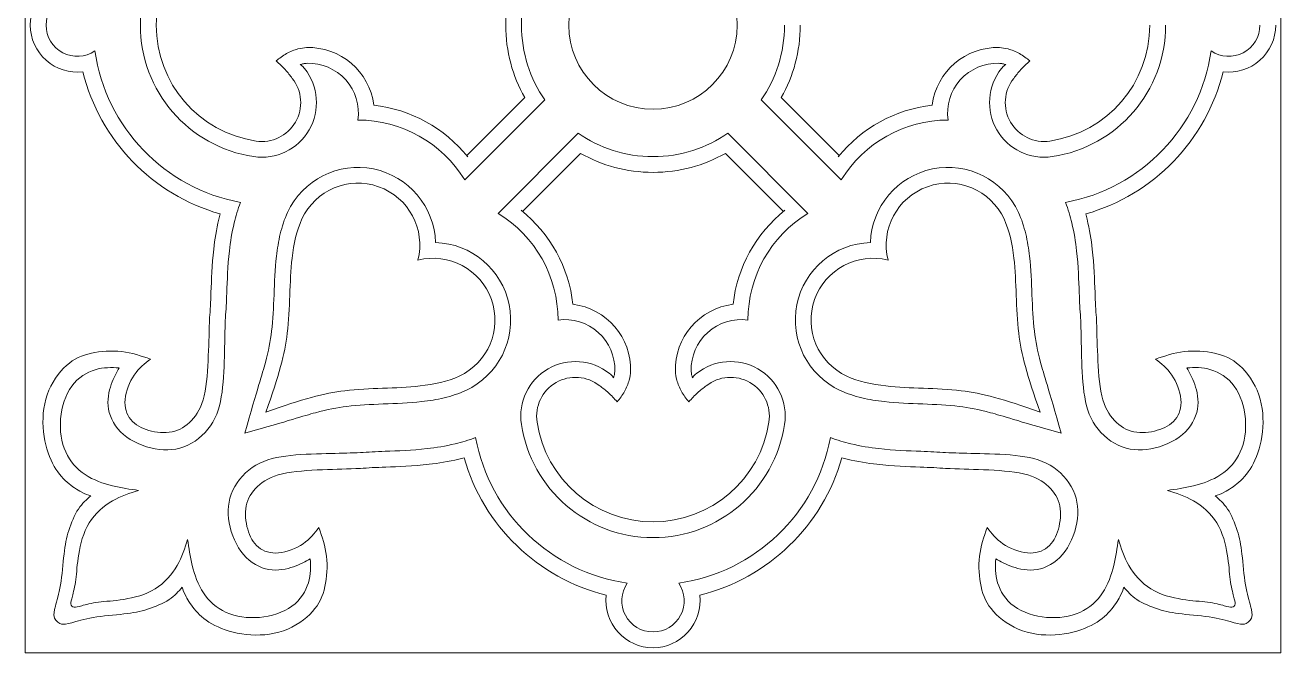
# Model space of a CAD drawing. Header units: millimetres. Extents: x -99 to 99, y -99 to 106.
# Drawn here: x -99 to 99, y -99 to 0 of the extents above; entities that cross this region are included whole.
import ezdxf

# ---------------------------------------------------------------- set-up
doc = ezdxf.new("R2010")
doc.units = ezdxf.units.MM
doc.header["$MEASUREMENT"] = 0
doc.layers.add('Layer 1', color=7, linetype='Continuous')

msp = doc.modelspace()

# ---------------------------------------------------------------- linework, layer by layer
at = {"layer": 'Layer 1', "color": 5, "lineweight": 20}
for p, q in [((-98.98, 98.98), (-98.98, -98.98)), ((98.98, -98.98), (98.98, 98.98)), ((-98.98, -98.98), (98.98, -98.98))]:
    msp.add_line(p, q, dxfattribs=at)
at = {"layer": 'Layer 1', "color": 5, "lineweight": 9}
for points in [[(-62.95, 20.74), (-73.22, 19.2), (-80.81, 10.38), (-80.81, 0)], [(-62.58, 18.28), (-71.63, 16.92), (-78.32, 9.15), (-78.32, 0)], [(-23.22, 0), (-23.22, 4.15), (-22.13, 8.05), (-20.22, 11.42)], [(-20.73, 0), (-20.73, 4.38), (-19.37, 8.44), (-17.06, 11.78)], [(-62.95, -20.74), (-73.22, -19.2), (-80.81, -10.38), (-80.81, 0)], [(-62.58, -18.28), (-71.63, -16.92), (-78.32, -9.15), (-78.32, 0)], [(-23.22, 0), (-23.22, -4.15), (-22.13, -8.05), (-20.22, -11.42)], [(-20.73, 0), (-20.73, -4.38), (-19.37, -8.44), (-17.06, -11.78)], [(20.73, 0), (20.73, -4.38), (19.37, -8.44), (17.06, -11.78)], [(23.22, 0), (23.22, -4.15), (22.13, -8.05), (20.22, -11.42)], [(62.58, -18.28), (71.63, -16.92), (78.32, -9.15), (78.32, 0)], [(62.95, -20.74), (73.22, -19.2), (80.81, -10.38), (80.81, 0)], [(-54.62, -3.54), (-49.27, -3.37), (-44.67, -7.31), (-44.02, -12.62)], [(54.62, -3.54), (49.27, -3.37), (44.67, -7.31), (44.02, -12.62)], [(-65.04, -27.96), (-77.01, -25.73), (-86.24, -16.12), (-87.98, -4.06)], [(65.04, -27.96), (77.01, -25.73), (86.24, -16.12), (87.98, -4.06)], [(-68.22, -29.77), (-78.95, -26.74), (-87.22, -18.18), (-89.87, -7.36)], [(68.22, -29.77), (78.95, -26.74), (87.22, -18.18), (89.87, -7.36)], [(-17.06, -11.78), (-17.06, -11.78), (-29.69, -24.41), (-29.69, -24.41)], [(-20.22, -11.42), (-20.22, -11.42), (-29.37, -20.58), (-29.37, -20.58)], [(17.06, -11.78), (17.06, -11.78), (29.69, -24.41), (29.69, -24.41)], [(20.22, -11.42), (20.22, -11.42), (29.37, -20.58), (29.37, -20.58)], [(-44.02, -12.62), (-38.2, -13.28), (-32.87, -16.22), (-29.2, -20.79)], [(44.02, -12.62), (38.2, -13.28), (32.87, -16.22), (29.2, -20.79)], [(-46.51, -14.97), (-39.64, -14.97), (-33.27, -18.55), (-29.69, -24.41)], [(46.51, -14.97), (39.64, -14.97), (33.27, -18.55), (29.69, -24.41)], [(-11.78, -17.06), (-11.78, -17.06), (-24.41, -29.69), (-24.41, -29.69)], [(0, -20.73), (-4.38, -20.73), (-8.44, -19.37), (-11.78, -17.06)], [(0, -20.73), (4.38, -20.73), (8.44, -19.37), (11.78, -17.06)], [(11.78, -17.06), (11.78, -17.06), (24.41, -29.69), (24.41, -29.69)], [(-11.42, -20.22), (-11.42, -20.22), (-20.58, -29.37), (-20.58, -29.37)], [(0, -23.22), (-4.15, -23.22), (-8.05, -22.13), (-11.42, -20.22)], [(0, -23.22), (4.15, -23.22), (8.05, -22.13), (11.42, -20.22)], [(11.42, -20.22), (11.42, -20.22), (20.58, -29.37), (20.58, -29.37)], [(-14.97, -46.51), (-14.97, -39.64), (-18.55, -33.27), (-24.41, -29.69)], [(-12.62, -44.02), (-13.28, -38.2), (-16.22, -32.87), (-20.79, -29.2)], [(12.62, -44.02), (13.28, -38.2), (16.22, -32.87), (20.79, -29.2)], [(14.97, -46.51), (14.97, -39.64), (18.55, -33.27), (24.41, -29.69)], [(-3.54, -54.62), (-3.37, -49.27), (-7.31, -44.67), (-12.62, -44.02)], [(3.54, -54.62), (3.37, -49.27), (7.31, -44.67), (12.62, -44.02)], [(-20.74, -62.95), (-19.2, -73.22), (-10.38, -80.81), (0, -80.81)], [(-18.28, -62.58), (-16.92, -71.63), (-9.15, -78.32), (0, -78.32)], [(18.28, -62.58), (16.92, -71.63), (9.15, -78.32), (0, -78.32)], [(20.74, -62.95), (19.2, -73.22), (10.38, -80.81), (0, -80.81)], [(-27.96, -65.04), (-25.73, -77.01), (-16.12, -86.24), (-4.06, -87.98)], [(27.96, -65.04), (25.73, -77.01), (16.12, -86.24), (4.06, -87.98)], [(-29.77, -68.22), (-26.74, -78.95), (-18.18, -87.22), (-7.36, -89.87)], [(29.77, -68.22), (26.74, -78.95), (18.18, -87.22), (7.36, -89.87)]]:
    msp.add_open_spline(points, degree=3, dxfattribs=at)
for points, knots in [([(13.27, 0), (13.27, 7.33), (7.33, 13.27), (0, 13.27), (-7.33, 13.27), (-13.27, 7.33), (-13.27, 0), (-13.27, -7.33), (-7.33, -13.27), (0, -13.27), (7.33, -13.27), (13.27, -7.33), (13.27, 0)], [0, 0, 0, 0, 0.2, 0.2, 0.2, 0.4, 0.4, 0.4, 0.6, 0.6, 0.6, 1, 1, 1, 1]), ([(-89.87, 7.36), (-91.98, 7.61), (-94.09, 6.95), (-95.68, 5.54), (-97.26, 4.14), (-98.17, 2.12), (-98.17, 0)], [0, 0, 0, 0, 0.333333, 0.333333, 0.333333, 1, 1, 1, 1]), ([(-87.98, 4.06), (-89.49, 5.09), (-91.44, 5.21), (-93.06, 4.35), (-94.67, 3.5), (-95.68, 1.83), (-95.68, 0)], [0, 0, 0, 0, 0.333333, 0.333333, 0.333333, 1, 1, 1, 1]), ([(-89.87, -7.36), (-91.98, -7.61), (-94.09, -6.95), (-95.68, -5.54), (-97.26, -4.14), (-98.17, -2.12), (-98.17, 0)], [0, 0, 0, 0, 0.333333, 0.333333, 0.333333, 1, 1, 1, 1]), ([(-87.98, -4.06), (-89.49, -5.09), (-91.44, -5.21), (-93.06, -4.35), (-94.67, -3.5), (-95.68, -1.83), (-95.68, 0)], [0, 0, 0, 0, 0.333333, 0.333333, 0.333333, 1, 1, 1, 1]), ([(87.98, -4.06), (89.49, -5.09), (91.44, -5.21), (93.06, -4.35), (94.67, -3.5), (95.68, -1.83), (95.68, 0)], [0, 0, 0, 0, 0.333333, 0.333333, 0.333333, 1, 1, 1, 1]), ([(89.87, -7.36), (91.98, -7.61), (94.09, -6.95), (95.68, -5.54), (97.26, -4.14), (98.17, -2.12), (98.17, 0)], [0, 0, 0, 0, 0.333333, 0.333333, 0.333333, 1, 1, 1, 1]), ([(-54.93, -6.85), (-52.72, -9.63), (-52.44, -13.47), (-54.21, -16.53), (-55.98, -19.6), (-59.45, -21.27), (-62.95, -20.74)], [0, 0, 0, 0, 0.333333, 0.333333, 0.333333, 1, 1, 1, 1]), ([(-54.54, -6.02), (-52.23, -5.95), (-50, -6.91), (-48.45, -8.63), (-46.9, -10.36), (-46.19, -12.68), (-46.51, -14.97)], [0, 0, 0, 0, 0.333333, 0.333333, 0.333333, 1, 1, 1, 1]), ([(54.54, -6.02), (52.23, -5.95), (50, -6.91), (48.45, -8.63), (46.9, -10.36), (46.19, -12.68), (46.51, -14.97)], [0, 0, 0, 0, 0.333333, 0.333333, 0.333333, 1, 1, 1, 1]), ([(54.93, -6.85), (52.72, -9.63), (52.44, -13.47), (54.21, -16.53), (55.98, -19.6), (59.45, -21.27), (62.95, -20.74)], [0, 0, 0, 0, 0.333333, 0.333333, 0.333333, 1, 1, 1, 1]), ([(-56.87, -8.4), (-55.3, -10.37), (-55.1, -13.11), (-56.36, -15.29), (-57.62, -17.47), (-60.09, -18.66), (-62.58, -18.28)], [0, 0, 0, 0, 0.333333, 0.333333, 0.333333, 1, 1, 1, 1]), ([(56.87, -8.4), (55.3, -10.37), (55.1, -13.11), (56.36, -15.29), (57.62, -17.47), (60.09, -18.66), (62.58, -18.28)], [0, 0, 0, 0, 0.333333, 0.333333, 0.333333, 1, 1, 1, 1]), ([(-57.61, -29.52), (-55.22, -24.38), (-49.62, -21.55), (-44.06, -22.68), (-38.51, -23.82), (-34.46, -28.62), (-34.28, -34.28)], [0, 0, 0, 0, 0.333333, 0.333333, 0.333333, 1, 1, 1, 1]), ([(57.61, -29.52), (55.22, -24.38), (49.62, -21.55), (44.06, -22.68), (38.51, -23.82), (34.46, -28.62), (34.28, -34.28)], [0, 0, 0, 0, 0.333333, 0.333333, 0.333333, 1, 1, 1, 1]), ([(-55.35, -30.57), (-53.23, -26), (-47.99, -23.8), (-43.25, -25.48), (-38.5, -27.17), (-35.83, -32.19), (-37.06, -37.06)], [0, 0, 0, 0, 0.333333, 0.333333, 0.333333, 1, 1, 1, 1]), ([(55.35, -30.57), (53.23, -26), (47.99, -23.8), (43.25, -25.48), (38.5, -27.17), (35.83, -32.19), (37.06, -37.06)], [0, 0, 0, 0, 0.333333, 0.333333, 0.333333, 1, 1, 1, 1]), ([(-67.41, -46.12), (-67.31, -44.97), (-67.25, -43.66), (-67.2, -42.24), (-67.12, -40.26), (-67.05, -38.03), (-66.78, -35.6), (-66.62, -34.19), (-66.39, -32.71), (-66.02, -31.18), (-65.77, -30.14), (-65.45, -29.06), (-65.04, -27.96)], [0, 0, 0, 0, 0.2, 0.2, 0.2, 0.4, 0.4, 0.4, 0.6, 0.6, 0.6, 1, 1, 1, 1]), ([(-64.36, -64.36), (-62.35, -57.29), (-61.62, -55.07), (-61.11, -53.2), (-60.61, -51.33), (-60.31, -49.83), (-60.12, -48.26), (-59.9, -46.45), (-59.82, -44.51), (-59.74, -42.52), (-59.67, -40.54), (-59.6, -38.49), (-59.36, -36.44), (-59.23, -35.26), (-59.04, -34.08), (-58.76, -32.92), (-58.48, -31.76), (-58.11, -30.62), (-57.61, -29.52)], [0, 0, 0, 0, 0.142857, 0.142857, 0.142857, 0.285714, 0.285714, 0.285714, 0.428571, 0.428571, 0.428571, 0.571429, 0.571429, 0.571429, 0.714286, 0.714286, 0.714286, 1, 1, 1, 1]), ([(64.36, -64.36), (62.35, -57.29), (61.62, -55.07), (61.11, -53.2), (60.61, -51.33), (60.31, -49.83), (60.12, -48.26), (59.9, -46.45), (59.82, -44.51), (59.74, -42.52), (59.67, -40.54), (59.59, -38.49), (59.36, -36.44), (59.23, -35.26), (59.04, -34.08), (58.76, -32.92), (58.48, -31.76), (58.11, -30.62), (57.61, -29.52)], [0, 0, 0, 0, 0.142857, 0.142857, 0.142857, 0.285714, 0.285714, 0.285714, 0.428571, 0.428571, 0.428571, 0.571429, 0.571429, 0.571429, 0.714286, 0.714286, 0.714286, 1, 1, 1, 1]), ([(67.41, -46.12), (67.31, -44.97), (67.25, -43.66), (67.2, -42.23), (67.12, -40.26), (67.05, -38.03), (66.78, -35.6), (66.62, -34.19), (66.39, -32.71), (66.02, -31.18), (65.77, -30.14), (65.45, -29.06), (65.04, -27.96)], [0, 0, 0, 0, 0.2, 0.2, 0.2, 0.4, 0.4, 0.4, 0.6, 0.6, 0.6, 1, 1, 1, 1]), ([(-69.9, -46.12), (-69.81, -45), (-69.74, -43.64), (-69.68, -42.14), (-69.61, -40.18), (-69.54, -37.87), (-69.25, -35.31), (-69.08, -33.84), (-68.83, -32.25), (-68.44, -30.6), (-68.37, -30.32), (-68.3, -30.05), (-68.22, -29.77)], [0, 0, 0, 0, 0.2, 0.2, 0.2, 0.4, 0.4, 0.4, 0.6, 0.6, 0.6, 1, 1, 1, 1]), ([(-61.05, -61.05), (-58.94, -55.14), (-58.06, -51.93), (-57.65, -48.56), (-57.18, -44.67), (-57.33, -40.56), (-56.89, -36.73), (-56.64, -34.51), (-56.19, -32.39), (-55.35, -30.57)], [0, 0, 0, 0, 0.25, 0.25, 0.25, 0.5, 0.5, 0.5, 1, 1, 1, 1]), ([(61.05, -61.05), (58.94, -55.14), (58.06, -51.93), (57.65, -48.56), (57.18, -44.67), (57.33, -40.56), (56.89, -36.73), (56.64, -34.51), (56.19, -32.39), (55.35, -30.57)], [0, 0, 0, 0, 0.25, 0.25, 0.25, 0.5, 0.5, 0.5, 1, 1, 1, 1]), ([(69.9, -46.12), (69.81, -45), (69.74, -43.64), (69.68, -42.14), (69.61, -40.18), (69.54, -37.87), (69.25, -35.31), (69.08, -33.84), (68.83, -32.25), (68.43, -30.6), (68.37, -30.32), (68.3, -30.05), (68.22, -29.77)], [0, 0, 0, 0, 0.2, 0.2, 0.2, 0.4, 0.4, 0.4, 0.6, 0.6, 0.6, 1, 1, 1, 1]), ([(-29.52, -57.61), (-24.38, -55.22), (-21.55, -49.62), (-22.68, -44.06), (-23.82, -38.51), (-28.62, -34.46), (-34.28, -34.28)], [0, 0, 0, 0, 0.333333, 0.333333, 0.333333, 1, 1, 1, 1]), ([(29.52, -57.61), (24.38, -55.22), (21.55, -49.62), (22.68, -44.06), (23.82, -38.51), (28.62, -34.46), (34.28, -34.28)], [0, 0, 0, 0, 0.333333, 0.333333, 0.333333, 1, 1, 1, 1]), ([(-30.57, -55.35), (-26, -53.23), (-23.8, -47.99), (-25.48, -43.25), (-27.17, -38.5), (-32.19, -35.83), (-37.06, -37.06)], [0, 0, 0, 0, 0.333333, 0.333333, 0.333333, 1, 1, 1, 1]), ([(30.57, -55.35), (26, -53.23), (23.8, -47.99), (25.48, -43.25), (27.17, -38.5), (32.19, -35.83), (37.06, -37.06)], [0, 0, 0, 0, 0.333333, 0.333333, 0.333333, 1, 1, 1, 1]), ([(-6.02, -54.54), (-5.95, -52.23), (-6.91, -50), (-8.63, -48.45), (-10.36, -46.9), (-12.68, -46.19), (-14.97, -46.51)], [0, 0, 0, 0, 0.333333, 0.333333, 0.333333, 1, 1, 1, 1]), ([(6.02, -54.54), (5.95, -52.23), (6.91, -50), (8.63, -48.45), (10.36, -46.9), (12.68, -46.19), (14.97, -46.51)], [0, 0, 0, 0, 0.333333, 0.333333, 0.333333, 1, 1, 1, 1]), ([(-6.85, -54.93), (-9.63, -52.72), (-13.47, -52.44), (-16.53, -54.21), (-19.6, -55.98), (-21.27, -59.45), (-20.74, -62.95)], [0, 0, 0, 0, 0.333333, 0.333333, 0.333333, 1, 1, 1, 1]), ([(6.85, -54.93), (9.63, -52.72), (13.47, -52.44), (16.53, -54.21), (19.6, -55.98), (21.27, -59.45), (20.74, -62.95)], [0, 0, 0, 0, 0.333333, 0.333333, 0.333333, 1, 1, 1, 1]), ([(-61.05, -61.05), (-55.14, -58.94), (-51.93, -58.06), (-48.56, -57.65), (-44.67, -57.18), (-40.56, -57.33), (-36.73, -56.89), (-34.51, -56.64), (-32.39, -56.19), (-30.57, -55.35)], [0, 0, 0, 0, 0.25, 0.25, 0.25, 0.5, 0.5, 0.5, 1, 1, 1, 1]), ([(-8.4, -56.87), (-10.37, -55.3), (-13.11, -55.1), (-15.29, -56.36), (-17.47, -57.62), (-18.66, -60.09), (-18.28, -62.58)], [0, 0, 0, 0, 0.333333, 0.333333, 0.333333, 1, 1, 1, 1]), ([(8.4, -56.87), (10.37, -55.3), (13.11, -55.1), (15.29, -56.36), (17.47, -57.62), (18.66, -60.09), (18.28, -62.58)], [0, 0, 0, 0, 0.333333, 0.333333, 0.333333, 1, 1, 1, 1]), ([(61.05, -61.05), (55.14, -58.94), (51.93, -58.06), (48.56, -57.65), (44.67, -57.18), (40.56, -57.33), (36.73, -56.89), (34.51, -56.64), (32.39, -56.19), (30.57, -55.35)], [0, 0, 0, 0, 0.25, 0.25, 0.25, 0.5, 0.5, 0.5, 1, 1, 1, 1]), ([(-64.36, -64.36), (-57.29, -62.35), (-55.07, -61.62), (-53.2, -61.11), (-51.33, -60.61), (-49.83, -60.31), (-48.26, -60.12), (-46.45, -59.9), (-44.51, -59.82), (-42.52, -59.74), (-40.54, -59.67), (-38.49, -59.6), (-36.44, -59.36), (-35.26, -59.23), (-34.08, -59.04), (-32.92, -58.76), (-31.76, -58.48), (-30.62, -58.11), (-29.52, -57.61)], [0, 0, 0, 0, 0.142857, 0.142857, 0.142857, 0.285714, 0.285714, 0.285714, 0.428571, 0.428571, 0.428571, 0.571429, 0.571429, 0.571429, 0.714286, 0.714286, 0.714286, 1, 1, 1, 1]), ([(64.36, -64.36), (57.29, -62.35), (55.07, -61.62), (53.2, -61.11), (51.33, -60.61), (49.83, -60.31), (48.26, -60.12), (46.45, -59.9), (44.51, -59.82), (42.52, -59.74), (40.54, -59.67), (38.49, -59.6), (36.44, -59.36), (35.26, -59.23), (34.08, -59.04), (32.92, -58.76), (31.76, -58.48), (30.62, -58.11), (29.52, -57.61)], [0, 0, 0, 0, 0.142857, 0.142857, 0.142857, 0.285714, 0.285714, 0.285714, 0.428571, 0.428571, 0.428571, 0.571429, 0.571429, 0.571429, 0.714286, 0.714286, 0.714286, 1, 1, 1, 1]), ([(-46.12, -67.41), (-44.97, -67.31), (-43.66, -67.25), (-42.23, -67.2), (-40.26, -67.12), (-38.03, -67.05), (-35.6, -66.78), (-34.19, -66.62), (-32.71, -66.39), (-31.18, -66.02), (-30.14, -65.77), (-29.06, -65.45), (-27.96, -65.04)], [0, 0, 0, 0, 0.2, 0.2, 0.2, 0.4, 0.4, 0.4, 0.6, 0.6, 0.6, 1, 1, 1, 1]), ([(46.12, -67.41), (44.97, -67.31), (43.66, -67.25), (42.24, -67.2), (40.26, -67.12), (38.03, -67.05), (35.6, -66.78), (34.19, -66.62), (32.71, -66.39), (31.18, -66.02), (30.14, -65.77), (29.06, -65.45), (27.96, -65.04)], [0, 0, 0, 0, 0.2, 0.2, 0.2, 0.4, 0.4, 0.4, 0.6, 0.6, 0.6, 1, 1, 1, 1]), ([(-46.12, -69.9), (-45, -69.81), (-43.64, -69.74), (-42.14, -69.68), (-40.18, -69.61), (-37.87, -69.54), (-35.31, -69.25), (-33.84, -69.08), (-32.25, -68.83), (-30.6, -68.44), (-30.32, -68.37), (-30.05, -68.3), (-29.77, -68.22)], [0, 0, 0, 0, 0.2, 0.2, 0.2, 0.4, 0.4, 0.4, 0.6, 0.6, 0.6, 1, 1, 1, 1]), ([(46.12, -69.9), (45, -69.81), (43.64, -69.74), (42.14, -69.68), (40.18, -69.61), (37.87, -69.54), (35.31, -69.25), (33.84, -69.08), (32.25, -68.83), (30.6, -68.44), (30.32, -68.37), (30.05, -68.3), (29.77, -68.22)], [0, 0, 0, 0, 0.2, 0.2, 0.2, 0.4, 0.4, 0.4, 0.6, 0.6, 0.6, 1, 1, 1, 1]), ([(-4.06, -87.98), (-5.09, -89.49), (-5.21, -91.44), (-4.35, -93.06), (-3.5, -94.67), (-1.83, -95.68), (0, -95.68)], [0, 0, 0, 0, 0.333333, 0.333333, 0.333333, 1, 1, 1, 1]), ([(4.06, -87.98), (5.09, -89.49), (5.21, -91.44), (4.35, -93.06), (3.5, -94.67), (1.83, -95.68), (0, -95.68)], [0, 0, 0, 0, 0.333333, 0.333333, 0.333333, 1, 1, 1, 1]), ([(-7.36, -89.87), (-7.61, -91.98), (-6.95, -94.09), (-5.54, -95.68), (-4.14, -97.26), (-2.12, -98.17), (0, -98.17)], [0, 0, 0, 0, 0.333333, 0.333333, 0.333333, 1, 1, 1, 1]), ([(7.36, -89.87), (7.61, -91.98), (6.95, -94.09), (5.54, -95.68), (4.14, -97.26), (2.12, -98.17), (0, -98.17)], [0, 0, 0, 0, 0.333333, 0.333333, 0.333333, 1, 1, 1, 1])]:
    msp.add_open_spline(points, degree=3, knots=knots, dxfattribs=at)
at = {"layer": 'Layer 1', "color": 5, "lineweight": 20}
for points, knots in [([(-54.62, -3.54), (-55.04, -3.58), (-55.45, -3.62), (-55.99, -3.76), (-56.53, -3.91), (-57.2, -4.16), (-57.79, -4.49), (-58.37, -4.82), (-58.89, -5.24), (-59.4, -5.65)], [0, 0, 0, 0, 0.1666667, 0.1666667, 0.1666667, 0.3333333, 0.3333333, 0.3333333, 0.5, 0.5, 0.5, 0.5]), ([(54.62, -3.54), (55.04, -3.58), (55.45, -3.62), (55.99, -3.76), (56.53, -3.91), (57.2, -4.16), (57.79, -4.49), (58.37, -4.82), (58.89, -5.24), (59.4, -5.65)], [0, 0, 0, 0, 0.1666667, 0.1666667, 0.1666667, 0.3333333, 0.3333333, 0.3333333, 0.5, 0.5, 0.5, 0.5]), ([(-59.4, -5.65), (-58.89, -6.11), (-58.39, -6.56), (-57.97, -7.02), (-57.55, -7.48), (-57.21, -7.94), (-56.87, -8.4)], [0.5, 0.5, 0.5, 0.5, 0.6666667, 0.6666667, 0.6666667, 1, 1, 1, 1]), ([(59.4, -5.65), (58.89, -6.11), (58.39, -6.56), (57.97, -7.02), (57.55, -7.48), (57.21, -7.94), (56.87, -8.4)], [0.5, 0.5, 0.5, 0.5, 0.6666667, 0.6666667, 0.6666667, 1, 1, 1, 1]), ([(-54.54, -6.02), (-54.74, -6.04), (-54.94, -6.06), (-55.12, -6.09), (-55.3, -6.12), (-55.45, -6.17), (-55.6, -6.23)], [0, 0, 0, 0, 0.2, 0.2, 0.2, 0.4, 0.4, 0.4, 0.4]), ([(-55.6, -6.23), (-55.44, -6.35), (-55.27, -6.47), (-55.16, -6.57), (-55.05, -6.68), (-54.99, -6.76), (-54.93, -6.85)], [0.4, 0.4, 0.4, 0.4, 0.6, 0.6, 0.6, 1, 1, 1, 1]), ([(54.54, -6.02), (54.74, -6.04), (54.94, -6.06), (55.12, -6.09), (55.3, -6.12), (55.45, -6.17), (55.6, -6.23)], [0, 0, 0, 0, 0.2, 0.2, 0.2, 0.4, 0.4, 0.4, 0.4]), ([(55.6, -6.23), (55.44, -6.35), (55.27, -6.47), (55.16, -6.57), (55.05, -6.68), (54.99, -6.76), (54.93, -6.85)], [0.4, 0.4, 0.4, 0.4, 0.6, 0.6, 0.6, 1, 1, 1, 1]), ([(-67.41, -46.12), (-67.45, -47.52), (-67.5, -48.93), (-67.54, -50.8), (-67.58, -52.67), (-67.63, -55.01), (-67.85, -57.1), (-68.07, -59.18), (-68.46, -61.01), (-69.38, -62.59), (-70.3, -64.17), (-71.75, -65.5), (-73.35, -66.24), (-74.94, -66.99), (-76.68, -67.15), (-78.49, -66.82), (-80.29, -66.49), (-82.17, -65.67), (-83.49, -64.55), (-84.81, -63.42), (-85.59, -61.99), (-85.83, -60.57), (-86.07, -59.15), (-85.78, -57.75), (-85.41, -56.66), (-85.04, -55.57), (-84.59, -54.8), (-84.14, -54.03)], [0, 0, 0, 0, 0.0416667, 0.0416667, 0.0416667, 0.0833333, 0.0833333, 0.0833333, 0.125, 0.125, 0.125, 0.1666667, 0.1666667, 0.1666667, 0.2083333, 0.2083333, 0.2083333, 0.25, 0.25, 0.25, 0.2916667, 0.2916667, 0.2916667, 0.3333333, 0.3333333, 0.3333333, 0.375, 0.375, 0.375, 0.375]), ([(-69.9, -46.12), (-69.96, -48.05), (-70.01, -49.97), (-70.11, -52.12), (-70.2, -54.27), (-70.33, -56.64), (-70.75, -58.43), (-71.17, -60.22), (-71.87, -61.44), (-72.74, -62.35), (-73.61, -63.27), (-74.65, -63.88), (-75.82, -64.12), (-77, -64.36), (-78.32, -64.23), (-79.48, -63.9), (-80.64, -63.56), (-81.64, -63.02), (-82.32, -62.21), (-82.99, -61.39), (-83.33, -60.3), (-83.22, -59.02), (-83.1, -57.74), (-82.52, -56.26), (-81.78, -55.17), (-81.04, -54.08), (-80.13, -53.38), (-79.22, -52.67)], [0, 0, 0, 0, 0.0384615, 0.0384615, 0.0384615, 0.0769231, 0.0769231, 0.0769231, 0.1153846, 0.1153846, 0.1153846, 0.1538462, 0.1538462, 0.1538462, 0.1923077, 0.1923077, 0.1923077, 0.2307692, 0.2307692, 0.2307692, 0.2692308, 0.2692308, 0.2692308, 0.3076923, 0.3076923, 0.3076923, 0.3461538, 0.3461538, 0.3461538, 0.3461538]), ([(67.41, -46.12), (67.45, -47.52), (67.5, -48.93), (67.54, -50.8), (67.58, -52.67), (67.63, -55.01), (67.85, -57.1), (68.07, -59.18), (68.46, -61.01), (69.38, -62.59), (70.3, -64.17), (71.75, -65.5), (73.35, -66.24), (74.94, -66.99), (76.68, -67.15), (78.49, -66.82), (80.29, -66.49), (82.17, -65.67), (83.49, -64.55), (84.81, -63.42), (85.59, -61.99), (85.83, -60.57), (86.07, -59.15), (85.78, -57.75), (85.41, -56.66), (85.04, -55.57), (84.59, -54.8), (84.14, -54.03)], [0, 0, 0, 0, 0.0416667, 0.0416667, 0.0416667, 0.0833333, 0.0833333, 0.0833333, 0.125, 0.125, 0.125, 0.1666667, 0.1666667, 0.1666667, 0.2083333, 0.2083333, 0.2083333, 0.25, 0.25, 0.25, 0.2916667, 0.2916667, 0.2916667, 0.3333333, 0.3333333, 0.3333333, 0.375, 0.375, 0.375, 0.375]), ([(69.9, -46.12), (69.96, -48.05), (70.01, -49.97), (70.11, -52.12), (70.2, -54.27), (70.33, -56.64), (70.75, -58.43), (71.16, -60.22), (71.87, -61.44), (72.74, -62.35), (73.61, -63.26), (74.65, -63.88), (75.82, -64.12), (77, -64.36), (78.32, -64.23), (79.48, -63.89), (80.64, -63.56), (81.64, -63.02), (82.32, -62.21), (82.99, -61.39), (83.33, -60.3), (83.22, -59.02), (83.1, -57.74), (82.52, -56.26), (81.78, -55.17), (81.04, -54.08), (80.13, -53.38), (79.22, -52.67)], [0, 0, 0, 0, 0.0384615, 0.0384615, 0.0384615, 0.0769231, 0.0769231, 0.0769231, 0.1153846, 0.1153846, 0.1153846, 0.1538462, 0.1538462, 0.1538462, 0.1923077, 0.1923077, 0.1923077, 0.2307692, 0.2307692, 0.2307692, 0.2692308, 0.2692308, 0.2692308, 0.3076923, 0.3076923, 0.3076923, 0.3461538, 0.3461538, 0.3461538, 0.3461538]), ([(-79.22, -52.67), (-80.68, -52.17), (-82.15, -51.66), (-83.74, -51.47), (-85.34, -51.28), (-87.06, -51.41), (-88.54, -51.73), (-90.02, -52.06), (-91.26, -52.59), (-92.46, -53.67), (-93.66, -54.76), (-94.83, -56.4), (-95.49, -58.27), (-96.15, -60.13), (-96.29, -62.23), (-96.09, -64.14), (-95.88, -66.04), (-95.33, -67.77), (-94.65, -69.09), (-93.97, -70.42), (-93.16, -71.34), (-92.36, -72.06), (-91.55, -72.77), (-90.75, -73.28), (-90.13, -73.61), (-89.51, -73.94), (-89.07, -74.09), (-88.63, -74.24)], [0.3461538, 0.3461538, 0.3461538, 0.3461538, 0.3846154, 0.3846154, 0.3846154, 0.4230769, 0.4230769, 0.4230769, 0.4615385, 0.4615385, 0.4615385, 0.5, 0.5, 0.5, 0.5384615, 0.5384615, 0.5384615, 0.5769231, 0.5769231, 0.5769231, 0.6153846, 0.6153846, 0.6153846, 0.6538462, 0.6538462, 0.6538462, 0.6923077, 0.6923077, 0.6923077, 0.6923077]), ([(79.22, -52.67), (80.68, -52.17), (82.15, -51.66), (83.74, -51.47), (85.34, -51.28), (87.06, -51.41), (88.54, -51.73), (90.02, -52.06), (91.26, -52.59), (92.46, -53.67), (93.66, -54.76), (94.83, -56.4), (95.49, -58.27), (96.15, -60.13), (96.29, -62.23), (96.09, -64.14), (95.88, -66.04), (95.33, -67.77), (94.65, -69.09), (93.97, -70.42), (93.16, -71.34), (92.36, -72.06), (91.55, -72.77), (90.75, -73.28), (90.13, -73.61), (89.51, -73.94), (89.07, -74.09), (88.63, -74.23)], [0.3461538, 0.3461538, 0.3461538, 0.3461538, 0.3846154, 0.3846154, 0.3846154, 0.4230769, 0.4230769, 0.4230769, 0.4615385, 0.4615385, 0.4615385, 0.5, 0.5, 0.5, 0.5384615, 0.5384615, 0.5384615, 0.5769231, 0.5769231, 0.5769231, 0.6153846, 0.6153846, 0.6153846, 0.6538462, 0.6538462, 0.6538462, 0.6923077, 0.6923077, 0.6923077, 0.6923077]), ([(-84.14, -54.03), (-85.38, -53.98), (-86.62, -53.94), (-87.93, -54.33), (-89.25, -54.72), (-90.64, -55.55), (-91.63, -56.92), (-92.62, -58.29), (-93.22, -60.19), (-93.39, -62.06), (-93.55, -63.93), (-93.27, -65.78), (-92.59, -67.3), (-91.91, -68.82), (-90.83, -70.02), (-89.52, -70.88), (-88.21, -71.74), (-86.67, -72.27), (-85.23, -72.63), (-83.79, -72.99), (-82.44, -73.18), (-81.1, -73.37)], [0.375, 0.375, 0.375, 0.375, 0.4166667, 0.4166667, 0.4166667, 0.4583333, 0.4583333, 0.4583333, 0.5, 0.5, 0.5, 0.5416667, 0.5416667, 0.5416667, 0.5833333, 0.5833333, 0.5833333, 0.625, 0.625, 0.625, 0.6666667, 0.6666667, 0.6666667, 0.6666667]), ([(-6.23, -55.6), (-6.35, -55.44), (-6.47, -55.27), (-6.57, -55.16), (-6.68, -55.05), (-6.76, -54.99), (-6.85, -54.93)], [0.4, 0.4, 0.4, 0.4, 0.6, 0.6, 0.6, 1, 1, 1, 1]), ([(-6.02, -54.54), (-6.04, -54.74), (-6.06, -54.94), (-6.09, -55.12), (-6.12, -55.3), (-6.17, -55.45), (-6.23, -55.6)], [0, 0, 0, 0, 0.2, 0.2, 0.2, 0.4, 0.4, 0.4, 0.4]), ([(-3.54, -54.62), (-3.58, -55.04), (-3.62, -55.45), (-3.76, -55.99), (-3.91, -56.53), (-4.16, -57.2), (-4.49, -57.79), (-4.82, -58.37), (-5.24, -58.89), (-5.65, -59.4)], [0, 0, 0, 0, 0.1666667, 0.1666667, 0.1666667, 0.3333333, 0.3333333, 0.3333333, 0.5, 0.5, 0.5, 0.5]), ([(3.54, -54.62), (3.58, -55.04), (3.62, -55.45), (3.76, -55.99), (3.91, -56.53), (4.16, -57.2), (4.49, -57.79), (4.82, -58.37), (5.24, -58.89), (5.65, -59.4)], [0, 0, 0, 0, 0.1666667, 0.1666667, 0.1666667, 0.3333333, 0.3333333, 0.3333333, 0.5, 0.5, 0.5, 0.5]), ([(6.02, -54.54), (6.04, -54.74), (6.06, -54.94), (6.09, -55.12), (6.12, -55.3), (6.17, -55.45), (6.23, -55.6)], [0, 0, 0, 0, 0.2, 0.2, 0.2, 0.4, 0.4, 0.4, 0.4]), ([(6.23, -55.6), (6.35, -55.44), (6.47, -55.27), (6.57, -55.16), (6.68, -55.05), (6.76, -54.99), (6.85, -54.93)], [0.4, 0.4, 0.4, 0.4, 0.6, 0.6, 0.6, 1, 1, 1, 1]), ([(84.14, -54.03), (85.38, -53.98), (86.62, -53.93), (87.93, -54.33), (89.25, -54.72), (90.64, -55.55), (91.63, -56.92), (92.62, -58.29), (93.22, -60.19), (93.39, -62.06), (93.55, -63.93), (93.27, -65.78), (92.59, -67.3), (91.91, -68.82), (90.83, -70.02), (89.52, -70.88), (88.21, -71.74), (86.67, -72.27), (85.23, -72.63), (83.79, -72.99), (82.44, -73.18), (81.1, -73.37)], [0.375, 0.375, 0.375, 0.375, 0.4166667, 0.4166667, 0.4166667, 0.4583333, 0.4583333, 0.4583333, 0.5, 0.5, 0.5, 0.5416667, 0.5416667, 0.5416667, 0.5833333, 0.5833333, 0.5833333, 0.625, 0.625, 0.625, 0.6666667, 0.6666667, 0.6666667, 0.6666667]), ([(-5.65, -59.4), (-6.11, -58.89), (-6.56, -58.39), (-7.02, -57.97), (-7.48, -57.55), (-7.94, -57.21), (-8.4, -56.87)], [0.5, 0.5, 0.5, 0.5, 0.6666667, 0.6666667, 0.6666667, 1, 1, 1, 1]), ([(5.65, -59.4), (6.11, -58.89), (6.56, -58.39), (7.02, -57.97), (7.48, -57.55), (7.94, -57.21), (8.4, -56.87)], [0.5, 0.5, 0.5, 0.5, 0.6666667, 0.6666667, 0.6666667, 1, 1, 1, 1]), ([(-46.12, -67.41), (-47.52, -67.45), (-48.93, -67.5), (-50.8, -67.54), (-52.67, -67.58), (-55.01, -67.63), (-57.1, -67.85), (-59.18, -68.07), (-61.01, -68.46), (-62.59, -69.38), (-64.17, -70.3), (-65.5, -71.75), (-66.24, -73.35), (-66.99, -74.94), (-67.15, -76.68), (-66.82, -78.49), (-66.49, -80.29), (-65.67, -82.17), (-64.55, -83.49), (-63.42, -84.81), (-61.99, -85.59), (-60.57, -85.83), (-59.15, -86.07), (-57.75, -85.78), (-56.66, -85.41), (-55.57, -85.04), (-54.8, -84.59), (-54.03, -84.14)], [0, 0, 0, 0, 0.0416667, 0.0416667, 0.0416667, 0.0833333, 0.0833333, 0.0833333, 0.125, 0.125, 0.125, 0.1666667, 0.1666667, 0.1666667, 0.2083333, 0.2083333, 0.2083333, 0.25, 0.25, 0.25, 0.2916667, 0.2916667, 0.2916667, 0.3333333, 0.3333333, 0.3333333, 0.375, 0.375, 0.375, 0.375]), ([(46.12, -67.41), (47.52, -67.45), (48.93, -67.5), (50.8, -67.54), (52.67, -67.58), (55.01, -67.63), (57.1, -67.85), (59.18, -68.07), (61.01, -68.46), (62.59, -69.38), (64.17, -70.3), (65.5, -71.75), (66.24, -73.35), (66.99, -74.94), (67.15, -76.68), (66.82, -78.49), (66.49, -80.29), (65.67, -82.17), (64.55, -83.49), (63.42, -84.81), (61.99, -85.59), (60.57, -85.83), (59.15, -86.07), (57.75, -85.78), (56.66, -85.41), (55.57, -85.04), (54.8, -84.59), (54.03, -84.14)], [0, 0, 0, 0, 0.0416667, 0.0416667, 0.0416667, 0.0833333, 0.0833333, 0.0833333, 0.125, 0.125, 0.125, 0.1666667, 0.1666667, 0.1666667, 0.2083333, 0.2083333, 0.2083333, 0.25, 0.25, 0.25, 0.2916667, 0.2916667, 0.2916667, 0.3333333, 0.3333333, 0.3333333, 0.375, 0.375, 0.375, 0.375]), ([(-46.12, -69.9), (-48.05, -69.96), (-49.97, -70.01), (-52.12, -70.11), (-54.27, -70.2), (-56.64, -70.33), (-58.43, -70.75), (-60.22, -71.17), (-61.44, -71.87), (-62.35, -72.74), (-63.26, -73.61), (-63.88, -74.65), (-64.12, -75.82), (-64.36, -77), (-64.23, -78.32), (-63.89, -79.48), (-63.56, -80.64), (-63.02, -81.64), (-62.21, -82.32), (-61.39, -82.99), (-60.3, -83.33), (-59.02, -83.22), (-57.74, -83.1), (-56.26, -82.52), (-55.17, -81.78), (-54.08, -81.04), (-53.38, -80.13), (-52.67, -79.22)], [0, 0, 0, 0, 0.0384615, 0.0384615, 0.0384615, 0.0769231, 0.0769231, 0.0769231, 0.1153846, 0.1153846, 0.1153846, 0.1538462, 0.1538462, 0.1538462, 0.1923077, 0.1923077, 0.1923077, 0.2307692, 0.2307692, 0.2307692, 0.2692308, 0.2692308, 0.2692308, 0.3076923, 0.3076923, 0.3076923, 0.3461538, 0.3461538, 0.3461538, 0.3461538]), ([(46.12, -69.9), (48.05, -69.96), (49.97, -70.01), (52.12, -70.11), (54.27, -70.2), (56.64, -70.33), (58.43, -70.75), (60.22, -71.17), (61.44, -71.87), (62.35, -72.74), (63.27, -73.61), (63.88, -74.65), (64.12, -75.82), (64.36, -77), (64.23, -78.32), (63.9, -79.48), (63.56, -80.64), (63.02, -81.64), (62.21, -82.32), (61.39, -82.99), (60.3, -83.33), (59.02, -83.22), (57.74, -83.1), (56.26, -82.52), (55.17, -81.78), (54.08, -81.04), (53.38, -80.13), (52.67, -79.22)], [0, 0, 0, 0, 0.0384615, 0.0384615, 0.0384615, 0.0769231, 0.0769231, 0.0769231, 0.1153846, 0.1153846, 0.1153846, 0.1538462, 0.1538462, 0.1538462, 0.1923077, 0.1923077, 0.1923077, 0.2307692, 0.2307692, 0.2307692, 0.2692308, 0.2692308, 0.2692308, 0.3076923, 0.3076923, 0.3076923, 0.3461538, 0.3461538, 0.3461538, 0.3461538]), ([(-88.63, -74.24), (-89.3, -74.81), (-89.98, -75.38), (-90.58, -76.3), (-91.19, -77.22), (-91.73, -78.49), (-92.1, -79.67), (-92.48, -80.85), (-92.68, -81.93), (-92.85, -83.41), (-93.02, -84.88), (-93.15, -86.76), (-93.4, -88.24), (-93.65, -89.72), (-94.01, -90.82), (-94.22, -91.62), (-94.44, -92.42), (-94.49, -92.91), (-94.43, -93.26), (-94.37, -93.6), (-94.18, -93.8), (-93.99, -93.99)], [0.6923077, 0.6923077, 0.6923077, 0.6923077, 0.7307692, 0.7307692, 0.7307692, 0.7692308, 0.7692308, 0.7692308, 0.8076923, 0.8076923, 0.8076923, 0.8461538, 0.8461538, 0.8461538, 0.8846154, 0.8846154, 0.8846154, 0.9230769, 0.9230769, 0.9230769, 1, 1, 1, 1]), ([(-81.1, -73.37), (-82.47, -73.79), (-83.85, -74.22), (-85.22, -75.01), (-86.6, -75.81), (-87.97, -76.98), (-88.89, -78.49), (-89.82, -79.99), (-90.28, -81.84), (-90.54, -83.42), (-90.8, -85), (-90.84, -86.31), (-90.99, -87.42), (-91.13, -88.54), (-91.38, -89.44), (-91.54, -90.06), (-91.7, -90.69), (-91.78, -91.02), (-91.77, -91.23), (-91.77, -91.44), (-91.69, -91.52), (-91.6, -91.6)], [0.6666667, 0.6666667, 0.6666667, 0.6666667, 0.7083333, 0.7083333, 0.7083333, 0.75, 0.75, 0.75, 0.7916667, 0.7916667, 0.7916667, 0.8333333, 0.8333333, 0.8333333, 0.875, 0.875, 0.875, 0.9166667, 0.9166667, 0.9166667, 1, 1, 1, 1]), ([(81.1, -73.37), (82.47, -73.79), (83.85, -74.22), (85.22, -75.01), (86.6, -75.81), (87.97, -76.98), (88.89, -78.49), (89.82, -79.99), (90.28, -81.84), (90.54, -83.42), (90.8, -85), (90.84, -86.31), (90.99, -87.42), (91.13, -88.54), (91.38, -89.44), (91.54, -90.06), (91.7, -90.69), (91.78, -91.02), (91.77, -91.23), (91.77, -91.44), (91.69, -91.52), (91.6, -91.6)], [0.6666667, 0.6666667, 0.6666667, 0.6666667, 0.7083333, 0.7083333, 0.7083333, 0.75, 0.75, 0.75, 0.7916667, 0.7916667, 0.7916667, 0.8333333, 0.8333333, 0.8333333, 0.875, 0.875, 0.875, 0.9166667, 0.9166667, 0.9166667, 1, 1, 1, 1]), ([(88.63, -74.23), (89.3, -74.81), (89.98, -75.38), (90.58, -76.3), (91.19, -77.22), (91.73, -78.49), (92.1, -79.67), (92.48, -80.85), (92.68, -81.93), (92.85, -83.41), (93.02, -84.88), (93.15, -86.76), (93.4, -88.24), (93.65, -89.72), (94.01, -90.82), (94.22, -91.62), (94.44, -92.42), (94.49, -92.91), (94.43, -93.26), (94.37, -93.6), (94.18, -93.8), (93.99, -93.99)], [0.6923077, 0.6923077, 0.6923077, 0.6923077, 0.7307692, 0.7307692, 0.7307692, 0.7692308, 0.7692308, 0.7692308, 0.8076923, 0.8076923, 0.8076923, 0.8461538, 0.8461538, 0.8461538, 0.8846154, 0.8846154, 0.8846154, 0.9230769, 0.9230769, 0.9230769, 1, 1, 1, 1]), ([(-73.37, -81.1), (-73.79, -82.47), (-74.22, -83.85), (-75.01, -85.22), (-75.81, -86.6), (-76.98, -87.97), (-78.49, -88.89), (-79.99, -89.82), (-81.84, -90.28), (-83.42, -90.54), (-85, -90.8), (-86.31, -90.84), (-87.42, -90.99), (-88.54, -91.13), (-89.44, -91.38), (-90.06, -91.54), (-90.69, -91.7), (-91.02, -91.78), (-91.23, -91.77), (-91.44, -91.77), (-91.52, -91.69), (-91.6, -91.6)], [0.6666667, 0.6666667, 0.6666667, 0.6666667, 0.7083333, 0.7083333, 0.7083333, 0.75, 0.75, 0.75, 0.7916667, 0.7916667, 0.7916667, 0.8333333, 0.8333333, 0.8333333, 0.875, 0.875, 0.875, 0.9166667, 0.9166667, 0.9166667, 1, 1, 1, 1]), ([(-52.67, -79.22), (-52.17, -80.68), (-51.66, -82.15), (-51.47, -83.74), (-51.28, -85.34), (-51.41, -87.06), (-51.73, -88.54), (-52.06, -90.02), (-52.59, -91.26), (-53.67, -92.46), (-54.76, -93.66), (-56.4, -94.83), (-58.27, -95.49), (-60.13, -96.15), (-62.23, -96.29), (-64.14, -96.09), (-66.04, -95.88), (-67.77, -95.33), (-69.09, -94.65), (-70.42, -93.97), (-71.34, -93.16), (-72.06, -92.36), (-72.77, -91.55), (-73.28, -90.75), (-73.61, -90.13), (-73.94, -89.51), (-74.09, -89.07), (-74.23, -88.63)], [0.3461538, 0.3461538, 0.3461538, 0.3461538, 0.3846154, 0.3846154, 0.3846154, 0.4230769, 0.4230769, 0.4230769, 0.4615385, 0.4615385, 0.4615385, 0.5, 0.5, 0.5, 0.5384615, 0.5384615, 0.5384615, 0.5769231, 0.5769231, 0.5769231, 0.6153846, 0.6153846, 0.6153846, 0.6538462, 0.6538462, 0.6538462, 0.6923077, 0.6923077, 0.6923077, 0.6923077]), ([(-54.03, -84.14), (-53.98, -85.38), (-53.93, -86.62), (-54.33, -87.93), (-54.72, -89.25), (-55.55, -90.64), (-56.92, -91.63), (-58.29, -92.62), (-60.19, -93.22), (-62.06, -93.39), (-63.93, -93.55), (-65.78, -93.27), (-67.3, -92.59), (-68.82, -91.91), (-70.02, -90.83), (-70.88, -89.52), (-71.74, -88.21), (-72.27, -86.67), (-72.63, -85.23), (-72.99, -83.79), (-73.18, -82.44), (-73.37, -81.1)], [0.375, 0.375, 0.375, 0.375, 0.4166667, 0.4166667, 0.4166667, 0.4583333, 0.4583333, 0.4583333, 0.5, 0.5, 0.5, 0.5416667, 0.5416667, 0.5416667, 0.5833333, 0.5833333, 0.5833333, 0.625, 0.625, 0.625, 0.6666667, 0.6666667, 0.6666667, 0.6666667]), ([(52.67, -79.22), (52.17, -80.68), (51.66, -82.15), (51.47, -83.74), (51.28, -85.34), (51.41, -87.06), (51.73, -88.54), (52.06, -90.02), (52.59, -91.26), (53.67, -92.46), (54.76, -93.66), (56.4, -94.83), (58.27, -95.49), (60.13, -96.15), (62.23, -96.29), (64.14, -96.09), (66.04, -95.88), (67.77, -95.33), (69.09, -94.65), (70.42, -93.97), (71.34, -93.16), (72.06, -92.36), (72.77, -91.55), (73.28, -90.75), (73.61, -90.13), (73.94, -89.51), (74.09, -89.07), (74.24, -88.63)], [0.3461538, 0.3461538, 0.3461538, 0.3461538, 0.3846154, 0.3846154, 0.3846154, 0.4230769, 0.4230769, 0.4230769, 0.4615385, 0.4615385, 0.4615385, 0.5, 0.5, 0.5, 0.5384615, 0.5384615, 0.5384615, 0.5769231, 0.5769231, 0.5769231, 0.6153846, 0.6153846, 0.6153846, 0.6538462, 0.6538462, 0.6538462, 0.6923077, 0.6923077, 0.6923077, 0.6923077]), ([(54.03, -84.14), (53.98, -85.38), (53.93, -86.62), (54.33, -87.93), (54.72, -89.25), (55.55, -90.64), (56.92, -91.63), (58.29, -92.62), (60.19, -93.22), (62.06, -93.39), (63.93, -93.55), (65.78, -93.27), (67.3, -92.59), (68.82, -91.91), (70.02, -90.83), (70.88, -89.52), (71.74, -88.21), (72.27, -86.67), (72.63, -85.23), (72.99, -83.79), (73.18, -82.44), (73.37, -81.1)], [0.375, 0.375, 0.375, 0.375, 0.4166667, 0.4166667, 0.4166667, 0.4583333, 0.4583333, 0.4583333, 0.5, 0.5, 0.5, 0.5416667, 0.5416667, 0.5416667, 0.5833333, 0.5833333, 0.5833333, 0.625, 0.625, 0.625, 0.6666667, 0.6666667, 0.6666667, 0.6666667]), ([(73.37, -81.1), (73.79, -82.47), (74.22, -83.85), (75.01, -85.22), (75.81, -86.6), (76.98, -87.97), (78.49, -88.89), (79.99, -89.82), (81.84, -90.28), (83.42, -90.54), (85, -90.8), (86.31, -90.84), (87.42, -90.99), (88.54, -91.13), (89.44, -91.38), (90.06, -91.54), (90.69, -91.7), (91.02, -91.78), (91.23, -91.77), (91.44, -91.77), (91.52, -91.69), (91.6, -91.6)], [0.6666667, 0.6666667, 0.6666667, 0.6666667, 0.7083333, 0.7083333, 0.7083333, 0.75, 0.75, 0.75, 0.7916667, 0.7916667, 0.7916667, 0.8333333, 0.8333333, 0.8333333, 0.875, 0.875, 0.875, 0.9166667, 0.9166667, 0.9166667, 1, 1, 1, 1]), ([(-74.23, -88.63), (-74.81, -89.3), (-75.38, -89.98), (-76.3, -90.58), (-77.22, -91.19), (-78.49, -91.73), (-79.67, -92.1), (-80.85, -92.48), (-81.93, -92.68), (-83.41, -92.85), (-84.88, -93.02), (-86.76, -93.15), (-88.24, -93.4), (-89.72, -93.65), (-90.82, -94.01), (-91.62, -94.22), (-92.42, -94.44), (-92.91, -94.49), (-93.26, -94.43), (-93.6, -94.37), (-93.8, -94.18), (-93.99, -93.99)], [0.6923077, 0.6923077, 0.6923077, 0.6923077, 0.7307692, 0.7307692, 0.7307692, 0.7692308, 0.7692308, 0.7692308, 0.8076923, 0.8076923, 0.8076923, 0.8461538, 0.8461538, 0.8461538, 0.8846154, 0.8846154, 0.8846154, 0.9230769, 0.9230769, 0.9230769, 1, 1, 1, 1]), ([(74.24, -88.63), (74.81, -89.3), (75.38, -89.98), (76.3, -90.58), (77.22, -91.19), (78.49, -91.73), (79.67, -92.1), (80.85, -92.48), (81.93, -92.68), (83.41, -92.85), (84.88, -93.02), (86.76, -93.15), (88.24, -93.4), (89.72, -93.65), (90.82, -94.01), (91.62, -94.22), (92.42, -94.44), (92.91, -94.49), (93.26, -94.43), (93.6, -94.37), (93.8, -94.18), (93.99, -93.99)], [0.6923077, 0.6923077, 0.6923077, 0.6923077, 0.7307692, 0.7307692, 0.7307692, 0.7692308, 0.7692308, 0.7692308, 0.8076923, 0.8076923, 0.8076923, 0.8461538, 0.8461538, 0.8461538, 0.8846154, 0.8846154, 0.8846154, 0.9230769, 0.9230769, 0.9230769, 1, 1, 1, 1])]:
    msp.add_open_spline(points, degree=3, knots=knots, dxfattribs=at)

doc.saveas('drawing.dxf')
